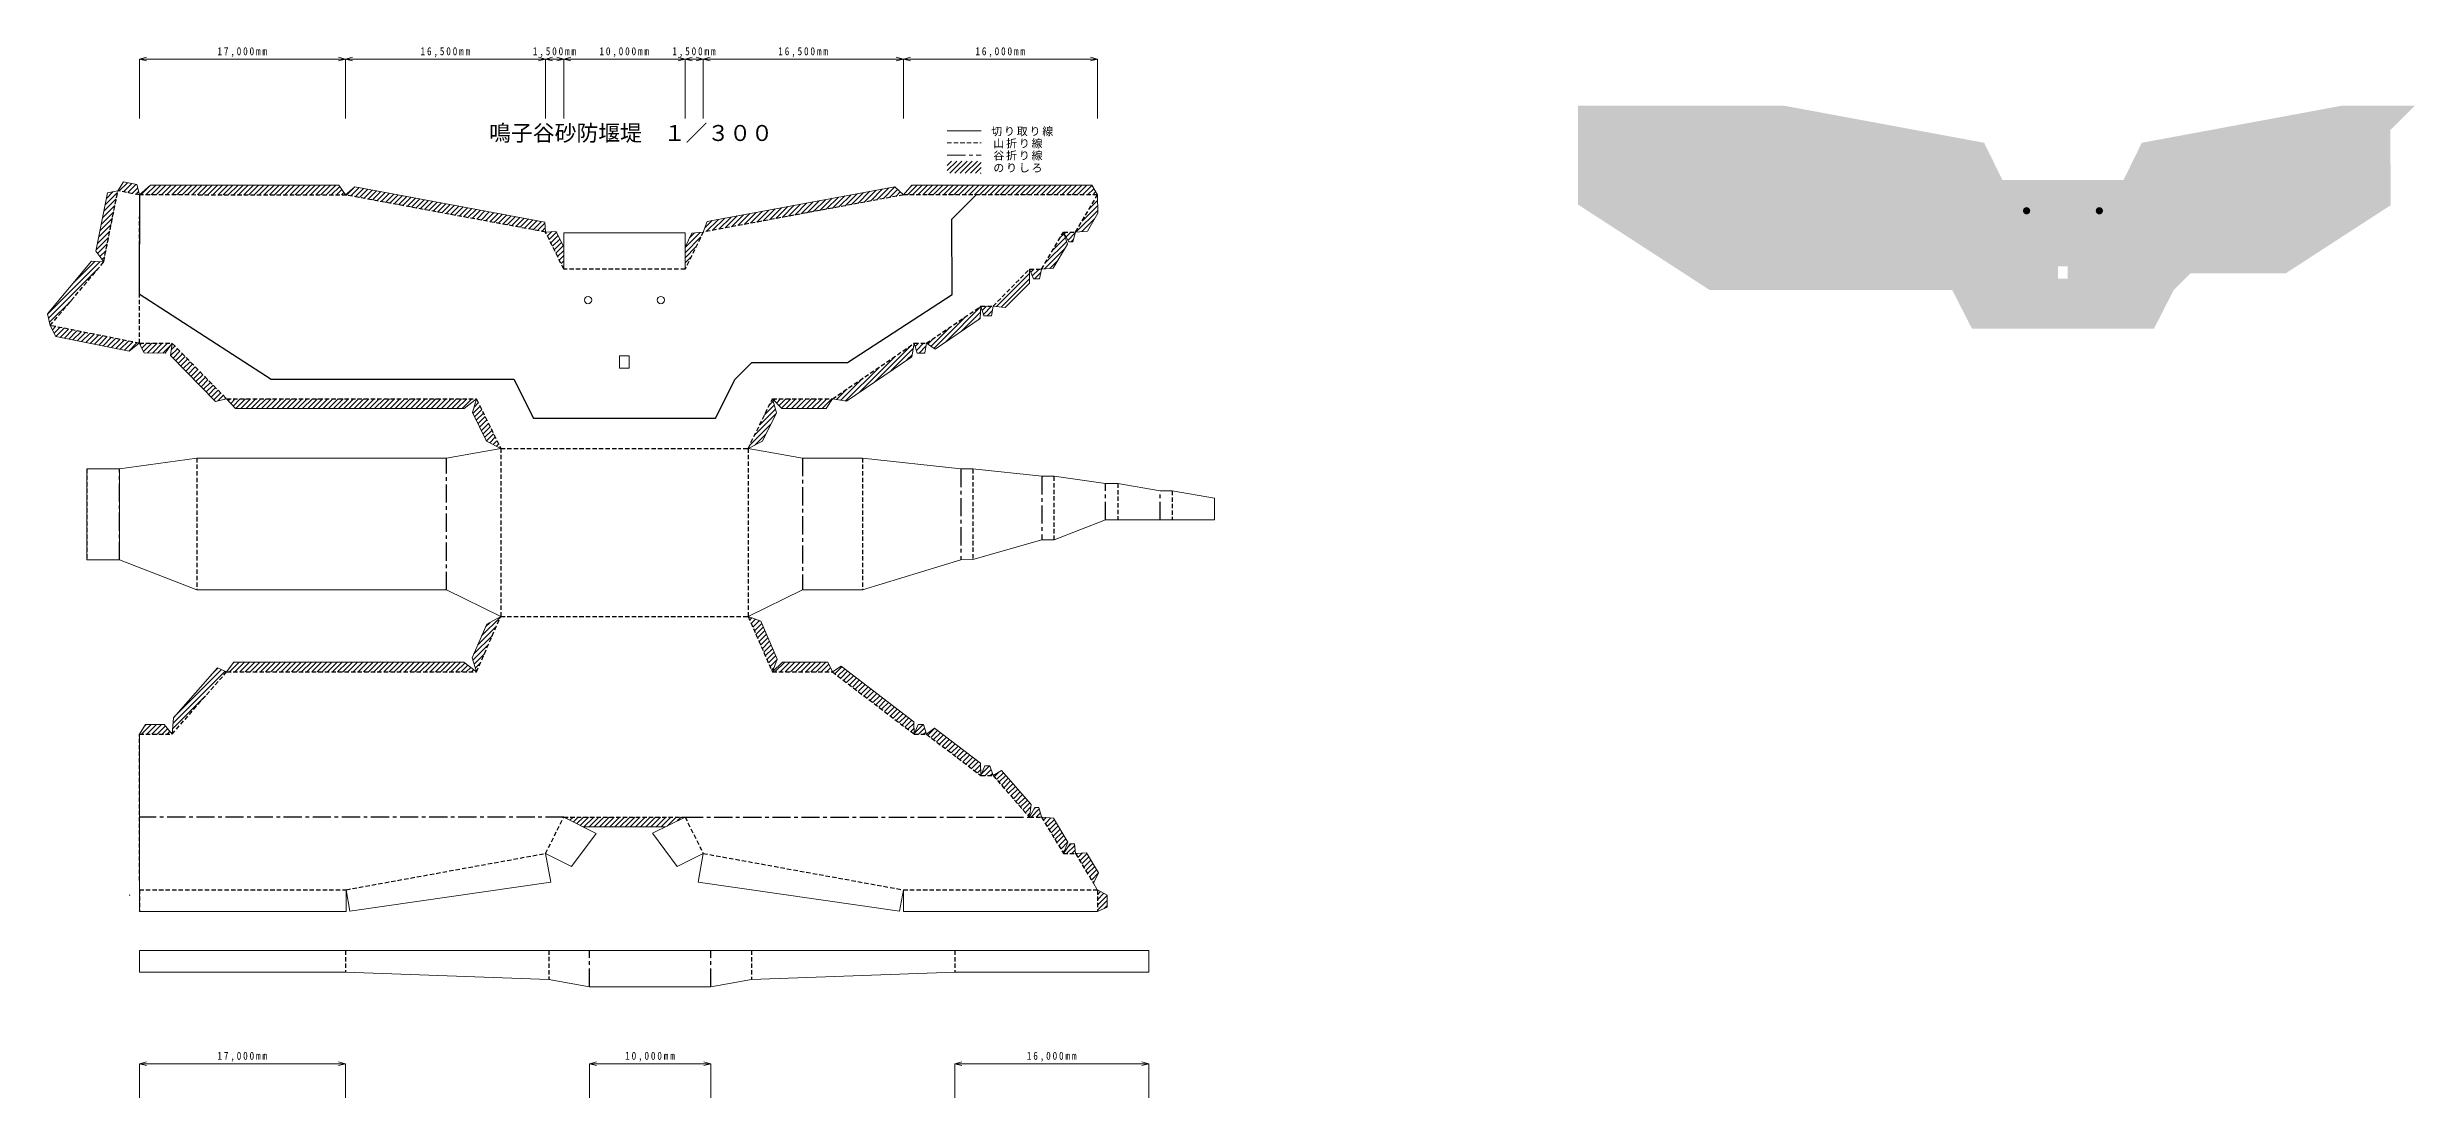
# Model space of a CAD drawing. Units: millimetres at full size, sheet at 1:300. Extents: x -1911260 to 408766, y -45196 to 976532.
# Drawn here: x 213555 to 408766, y -41967 to 44693 of the extents above; entities that cross this region are included whole.
import ezdxf
from ezdxf.enums import TextEntityAlignment as Align

# ---------------------------------------------------------------- set-up
doc = ezdxf.new("R2010")
doc.units = ezdxf.units.MM
doc.header["$LTSCALE"] = 300
doc.linetypes.add('CHAIN1', pattern=[8, 5, -1, 1, -1])
doc.linetypes.add('DASHED1', pattern=[1.8, 1.2, -0.6])
for name, color, linetype in [('0-2_本体補助', 7, 'Continuous'), ('0-4_谷折り', 2, 'CHAIN1'), ('0-7_ハッチ', 7, 'Continuous'), ('0-9_山折り', 7, 'DASHED1'), ('0-B_塗りつぶし', 253, 'Continuous')]:
    doc.layers.add(name, color=color, linetype=linetype)
for name, color, linetype, lineweight in [('0-3_ハッチ補助', 4, 'Continuous', 5), ('0-5_切り取り', 4, 'Continuous', 5), ('0-A_文字', 2, 'DASHED1', 5)]:
    doc.layers.add(name, color=color, linetype=linetype, lineweight=lineweight)
doc.styles.add('ＭＳ ゴシック', font='')
doc.styles.get('ＭＳ ゴシック').set_extended_font_data('MS Gothic')

msp = doc.modelspace()

# ---------------------------------------------------------------- hatches: boundary and pattern name
at = {"layer": '0-B_塗りつぶし'}
msp.add_hatch(color=7, dxfattribs=at).paths.add_polyline_path([(383066.3, 31206.9, 1), (382466.3, 31206.9, 1)])

# ---------------------------------------------------------------- linework, layer by layer
at = {"layer": '0-3_ハッチ補助'}
for p, q in [((221140.9, 43720.5), (221720.5, 43875.8)), ((221140.9, 43720.5), (238140.9, 43720.5)), ((221140.9, 43720.5), (221720.5, 43565.2)), ((221140.9, 43720.5), (221140.9, 38818.2)), ((238140.9, 43720.5), (237561.4, 43875.8)), ((238140.9, 43720.5), (237561.4, 43565.2)), ((238140.9, 43720.5), (238720.5, 43875.8)), ((238140.9, 43720.5), (238140.9, 38818.2)), ((238140.9, 43720.5), (254640.9, 43720.5)), ((238140.9, 43720.5), (238720.5, 43565.2)), ((254640.9, 43720.5), (254061.4, 43875.8)), ((254640.9, 43720.5), (254061.4, 43565.2)), ((254640.9, 43720.5), (255220.5, 43875.8)), ((254640.9, 43720.5), (254640.9, 38818.2)), ((254640.9, 43720.5), (256140.9, 43720.5)), ((254640.9, 43720.5), (255220.5, 43565.2)), ((256140.9, 43720.5), (255561.4, 43875.8)), ((256140.9, 43720.5), (255561.4, 43565.2)), ((256140.9, 43720.5), (256720.5, 43875.8)), ((256140.9, 43720.5), (256140.9, 38818.2)), ((256140.9, 43720.5), (266140.9, 43720.5)), ((256140.9, 43720.5), (256720.5, 43565.2)), ((266140.9, 43720.5), (265561.4, 43875.8)), ((266140.9, 43720.5), (265561.4, 43565.2)), ((266140.9, 43720.5), (266720.5, 43875.8)), ((266140.9, 43720.5), (266140.9, 38818.2)), ((266140.9, 43720.5), (267640.9, 43720.5)), ((266140.9, 43720.5), (266720.5, 43565.2)), ((267640.9, 43720.5), (267061.4, 43875.8)), ((267640.9, 43720.5), (267061.4, 43565.2)), ((267640.9, 43720.5), (268220.5, 43875.8)), ((267640.9, 43720.5), (267640.9, 38818.2)), ((267640.9, 43720.5), (284140.9, 43720.5)), ((267640.9, 43720.5), (268220.5, 43565.2)), ((284140.9, 43720.5), (283561.4, 43875.8)), ((284140.9, 43720.5), (283561.4, 43565.2)), ((284140.9, 43720.5), (284720.5, 43875.8)), ((284140.9, 43720.5), (284140.9, 38818.2)), ((284140.9, 43720.5), (300140.9, 43720.5)), ((284140.9, 43720.5), (284720.5, 43565.2)), ((300140.9, 43720.5), (299561.4, 43875.8)), ((300140.9, 43720.5), (299561.4, 43565.2)), ((300140.9, 43720.5), (300140.9, 38818.2)), ((221140.9, -39161.4), (221720.5, -39006.1)), ((238140.9, -39161.4), (237561.4, -39006.1)), ((258264.9, -39161.4), (258844.5, -39006.1)), ((268264.9, -39161.4), (267685.4, -39006.1)), ((288388.9, -39161.4), (288968.5, -39006.1)), ((304388.9, -39161.4), (303809.4, -39006.1)), ((221140.9, -39161.4), (238140.9, -39161.4)), ((221140.9, -39161.4), (221720.5, -39316.6)), ((221140.9, -39161.4), (221140.9, -41967.1)), ((238140.9, -39161.4), (237561.4, -39316.6)), ((238140.9, -39161.4), (238140.9, -41967.1)), ((258264.9, -39161.4), (268264.9, -39161.4)), ((258264.9, -39161.4), (258844.5, -39316.6)), ((258264.9, -39161.4), (258264.9, -41967.1)), ((268264.9, -39161.4), (267685.4, -39316.6)), ((268264.9, -39161.4), (268264.9, -41967.1)), ((304388.9, -39161.4), (288388.9, -39161.4)), ((288388.9, -39161.4), (288968.5, -39316.6)), ((288388.9, -39161.4), (288388.9, -41967.1)), ((304388.9, -39161.4), (303809.4, -39316.6)), ((304388.9, -39161.4), (304388.9, -41967.1))]:
    msp.add_line(p, q, dxfattribs=at)
at = {"layer": '0-4_谷折り'}
for p, q in [((219505.9, 2402.3), (219505.9, 9902.3)), ((246468.9, -72.7), (246468.9, 10802.3)), ((275812.9, 10802.3), (275812.9, -72.7)), ((288874.9, 9902.3), (288874.9, 2402.3)), ((295574.9, 9302.3), (295574.9, 4052.3)), ((300816.9, 5702.3), (300816.9, 8702.3)), ((305314.9, 5702.3), (305314.9, 8102.3)), ((256140.9, -18817.2), (221140.9, -18817.2)), ((266140.9, -18817.2), (294540.9, -18817.2)), ((258264.9, -32817.2), (258264.9, -29820.2)), ((268264.9, -32817.2), (268264.9, -29820.2))]:
    msp.add_line(p, q, dxfattribs=at)
at = {"layer": '0-5_切り取り'}
for p, q in [((218526.1, 32695.4), (217563.4, 27877.5)), ((255503.2, 29510.7), (256140.9, 28209.8)), ((256140.9, 29386.5), (256140.9, 26392.3)), ((266702.9, 29356.3), (266140.9, 28209.8)), ((298340.9, 29452.3), (298119.3, 28652.3)), ((217563.4, 27877.5), (218200.1, 26981.3)), ((296509.2, 26460.6), (297687.5, 28463.6)), ((297798.5, 28652.3), (298119.3, 28652.3)), ((217201.6, 27037.7), (213555.1, 22709)), ((218200.1, 26981.3), (217201.6, 27037.7)), ((266140.9, 26392.3), (266124, 26459.7)), ((294540.9, 26392.3), (294535.1, 25243.6)), ((295540.9, 26392.3), (296509.2, 26460.6)), ((213555.1, 22709), (213788.4, 21744.3)), ((290468.1, 22315.4), (286757.4, 19792.1)), ((290468.1, 22315.4), (290540.9, 23332.3)), ((285909.5, 19472.3), (286053.2, 20280.6)), ((286040.9, 20272.3), (286757.4, 19792.1)), ((273340.9, 15682.3), (273671.1, 14538.4)), ((250940.9, 11602.3), (249755.5, 12202.9)), ((216805.9, 9902.3), (219505.9, 9902.3)), ((216805.9, 9902.3), (216805.9, 2402.3)), ((216805.9, 2402.3), (219505.9, 2402.3)), ((250940.9, -2272.7), (246468.9, -72.7)), ((227573.3, -6498.8), (223948.3, -10634.9)), ((227573.3, -6498.8), (228340.9, -6836.7)), ((223948.3, -10634.9), (223840.9, -11971.2)), ((221140.9, -11971.2), (221140.9, -26617.2)), ((257737.8, -19617.2), (264536.9, -19617.2)), ((298340.9, -21817.2), (298264, -21017.2)), ((298340.9, -21817.2), (299236.1, -21754.2)), ((299236.1, -21754.2), (300240.5, -23428.2)), ((221140.9, -24038.9), (221140.9, -24817.2)), ((238187.1, -24820.2), (238187.1, -26617.2)), ((284140.9, -24817.2), (284140.9, -26617.2)), ((221140.9, -26617.2), (238187.1, -26617.2)), ((284140.9, -26617.2), (300140.9, -26617.2)), ((238139.3, -29817.2), (221140.9, -29817.2))]:
    msp.add_line(p, q, dxfattribs=at)
at = {"layer": '0-5_切り取り', "color": 2, "linetype": 'CHAIN1'}
msp.add_line((219505.9, 9902.3), (219505.9, 2402.3), dxfattribs=at)
at = {"layer": '0-5_切り取り'}
for points in [[(218526.1, 32695.4), (219375.8, 32865), (219839.2, 33588.2), (220943, 33367.7), (221140.9, 32512.3), (222068, 33312.3), (237596.4, 33312.3), (238140.9, 32512.3), (238921.9, 33181.1), (254572, 30278.7), (254640.9, 29452.3), (255503.2, 29510.7)], [(267965.7, 30326.2), (283435, 33195), (284140.9, 32512.3), (284831.5, 33312.3), (299685.7, 33312.3), (300140.9, 32512.3), (300185.1, 31009.6)], [(256140.9, 29386.5), (266140.9, 29386.5), (266140.9, 26392.3)], [(267965.7, 30326.2), (267640.9, 29452.3), (266702.9, 29356.3)], [(297798.5, 28652.3), (297340.9, 29452.3), (297687.5, 28463.6)], [(298340.9, 29452.3), (299318.5, 29536.3), (300185.1, 31009.6)], [(294540.9, 26392.3), (294876.9, 25592.3), (295357.5, 25592.3), (295540.9, 26392.3)], [(291540.9, 23332.3), (292549.2, 23218), (294535.1, 25243.6)], [(213788.4, 21744.3), (214255.7, 20835.1), (220310.8, 19625.1), (221137.9, 20275.7)], [(290540.9, 23332.3), (290787.1, 22532.3), (291405, 22532.3), (291540.9, 23332.3)], [(223840.9, 20272.3), (223263.2, 19472.4), (221551.4, 19472.8), (221137.9, 20275.7)], [(223840.9, 20272.3), (223707.1, 19266.1), (227426.5, 15472.2)], [(285040.9, 20272.3), (284831.9, 19162.7), (279450.8, 15503.6), (278290.9, 15682.3), (277787.9, 14882.3)], [(285040.9, 20272.3), (285287.1, 19472.3), (285895.9, 19472.3)], [(249755.5, 12202.9), (248601.2, 14557.8), (248940.9, 15682.3), (247935.1, 14882.3), (229080, 14882.3), (228340.9, 15682.3), (227426.5, 15472.2)], [(273340.9, 15682.3), (274112.9, 14882.3), (277787.9, 14882.3)], [(271340.9, 11602.3), (272526.3, 12202.9), (273671.1, 14538.4)], [(219505.9, 9902.3), (225868.9, 10802.3), (246468.9, 10802.3), (250940.9, 11602.3)], [(271340.9, 11602.3), (275812.9, 10802.3), (280762.9, 10802.3), (288874.9, 9902.3)], [(288874.9, 9902.3), (289874.9, 9902.3), (295574.9, 9302.3), (296574.9, 9302.3), (300816.9, 8702.3), (301816.9, 8702.3)], [(288874.9, 2402.3), (289874.9, 2430.8), (295574.9, 4052.3), (296574.9, 4052.3), (300816.9, 5702.3), (309812.9, 5702.3), (309812.9, 7502.3), (306314.9, 8102.3), (305314.9, 8102.3), (301816.9, 8702.3)], [(219505.9, 2402.3), (225868.9, -72.7), (246468.9, -72.7)], [(288874.9, 2402.3), (280762.9, -72.7), (275812.9, -72.7), (271340.9, -2272.7)], [(228340.9, -6836.7), (228940.9, -6036.7), (247887.4, -6036.7), (248940.9, -6836.7), (248579.8, -5667.7), (249792, -2901.4), (250940.9, -2272.7)], [(271340.9, -2272.7), (272380.9, -2652.7), (273749, -5774.7), (273340.9, -6836.7), (274163.9, -6036.7), (277916.8, -6036.7), (278290.9, -6836.7), (279009.7, -6378.3), (285020.2, -10950.3), (285040.9, -11971.2), (285355.2, -11171.2), (285798.6, -11171.2), (286040.9, -11971.2), (286718.8, -11481.7), (290500.4, -14358.3), (290540.9, -15394.2), (290860.6, -14594.2), (291276, -14594.2), (291540.9, -15394.2), (292237.1, -14974.7), (294683.2, -17765.8), (294540.9, -18817.2), (294977.1, -18017.2), (295315.3, -18017.2), (295535.8, -18799)], [(221140.9, -11971.2), (221651.6, -11171.2), (223196.9, -11171.2), (223840.9, -11971.2)], [(238187.1, -24811.8), (238508.3, -26577), (255068.5, -24173.1), (254637.6, -21817.9), (256779.2, -22888.3), (258818, -20158.3), (256140.9, -18817.2)], [(266140.9, -18817.2), (263459.3, -20154.7), (265493.2, -22888.3), (267640.7, -21817.2), (267212.6, -24172.7), (283819.4, -26582.3), (284141.4, -24811.4)], [(295540.9, -18817.2), (296528.6, -18908.4), (297718.3, -20891.3), (297340.9, -21817.2), (297909.5, -21017.2), (298264, -21017.2)], [(300240.5, -23428.2), (299816.5, -24276.4), (300134.7, -24806.8)], [(300140.9, -24817.2), (300940.9, -25246.4), (300940.9, -26254.7), (300140.9, -26617.2)], [(221140.9, -29817.2), (221140.9, -31617.2), (238140.9, -31617.2)], [(238140.9, -29823), (304388.9, -29823), (304388.9, -31617.2), (288388.9, -31617.2), (271618.9, -32217.2), (268264.9, -32817.2), (258264.9, -32817.2), (254910.9, -32217.2), (238140.9, -31617.2)]]:
    msp.add_lwpolyline(points, dxfattribs=at)
msp.add_lwpolyline([(260740.9, 19252.3), (260740.9, 18232.3), (261540.9, 18232.3), (261540.9, 19252.3)], close=True, dxfattribs=at)
for centre in [(258140.9, 23842.3), (264140.9, 23842.3)]:
    msp.add_circle(centre, 300, dxfattribs=at)
at = {"layer": '0-7_ハッチ'}
for p, q in [((287759.9, 34519), (288547.4, 35306.6)), ((287759.9, 34943.3), (288123.1, 35306.6)), ((287971.6, 34306.6), (288971.6, 35306.6)), ((288395.9, 34306.6), (289395.9, 35306.6)), ((288820.2, 34306.6), (289820.2, 35306.6)), ((289244.4, 34306.6), (290244.4, 35306.6)), ((289668.7, 34306.6), (290559.9, 35197.7)), ((219476.3, 32844.9), (220156.2, 33524.9)), ((219829.9, 32774.3), (220509.8, 33454.2)), ((220183.5, 32703.6), (220863.4, 33383.6)), ((221265, 32512.3), (222045.9, 33293.2)), ((221689.2, 32512.3), (222489.2, 33312.3)), ((222113.5, 32512.3), (222913.5, 33312.3)), ((222537.8, 32512.3), (223337.8, 33312.3)), ((222962, 32512.3), (223762, 33312.3)), ((223386.3, 32512.3), (224186.3, 33312.3)), ((223810.6, 32512.3), (224610.6, 33312.3)), ((224234.8, 32512.3), (225034.8, 33312.3)), ((224659.1, 32512.3), (225459.1, 33312.3)), ((225083.4, 32512.3), (225883.4, 33312.3)), ((225507.6, 32512.3), (226307.6, 33312.3)), ((225931.9, 32512.3), (226731.9, 33312.3)), ((226356.1, 32512.3), (227156.1, 33312.3)), ((226780.4, 32512.3), (227580.4, 33312.3)), ((227204.7, 32512.3), (228004.7, 33312.3)), ((227628.9, 32512.3), (228428.9, 33312.3)), ((228053.2, 32512.3), (228853.2, 33312.3)), ((228477.5, 32512.3), (229277.5, 33312.3)), ((228901.7, 32512.3), (229701.7, 33312.3)), ((229326, 32512.3), (230126, 33312.3)), ((229750.3, 32512.3), (230550.3, 33312.3)), ((230174.5, 32512.3), (230974.5, 33312.3)), ((230598.8, 32512.3), (231398.8, 33312.3)), ((231023, 32512.3), (231823, 33312.3)), ((231447.3, 32512.3), (232247.3, 33312.3)), ((231871.6, 32512.3), (232671.6, 33312.3)), ((232295.8, 32512.3), (233095.8, 33312.3)), ((232720.1, 32512.3), (233520.1, 33312.3)), ((233144.4, 32512.3), (233944.4, 33312.3)), ((233568.6, 32512.3), (234368.6, 33312.3)), ((233992.9, 32512.3), (234792.9, 33312.3)), ((234417.2, 32512.3), (235217.2, 33312.3)), ((234841.4, 32512.3), (235641.4, 33312.3)), ((235265.7, 32512.3), (236065.7, 33312.3)), ((235690, 32512.3), (236490, 33312.3)), ((236114.2, 32512.3), (236914.2, 33312.3)), ((236538.5, 32512.3), (237338.5, 33312.3)), ((236962.7, 32512.3), (237663.8, 33213.3)), ((284480.3, 32512.3), (285280.3, 33312.3)), ((284676.5, 33132.7), (284856.1, 33312.3)), ((284904.6, 32512.3), (285704.6, 33312.3)), ((285328.9, 32512.3), (286128.9, 33312.3)), ((285753.1, 32512.3), (286553.1, 33312.3)), ((286177.4, 32512.3), (286977.4, 33312.3)), ((286601.6, 32512.3), (287401.6, 33312.3)), ((287025.9, 32512.3), (287825.9, 33312.3)), ((287450.2, 32512.3), (288250.2, 33312.3)), ((287874.4, 32512.3), (288674.4, 33312.3)), ((288298.7, 32512.3), (289098.7, 33312.3)), ((288723, 32512.3), (289523, 33312.3)), ((289147.2, 32512.3), (289947.2, 33312.3)), ((289571.5, 32512.3), (290371.5, 33312.3)), ((289995.8, 32512.3), (290795.8, 33312.3)), ((290093, 34306.6), (290559.9, 34773.5)), ((290420, 32512.3), (291220, 33312.3)), ((290517.2, 34306.6), (290559.9, 34349.2)), ((290844.3, 32512.3), (291644.3, 33312.3)), ((291268.5, 32512.3), (292068.5, 33312.3)), ((291692.8, 32512.3), (292492.8, 33312.3)), ((292117.1, 32512.3), (292917.1, 33312.3)), ((292541.3, 32512.3), (293341.3, 33312.3)), ((292965.6, 32512.3), (293765.6, 33312.3)), ((293389.9, 32512.3), (294189.9, 33312.3)), ((293814.1, 32512.3), (294614.1, 33312.3)), ((294238.4, 32512.3), (295038.4, 33312.3)), ((294662.7, 32512.3), (295462.7, 33312.3)), ((295086.9, 32512.3), (295886.9, 33312.3)), ((295511.2, 32512.3), (296311.2, 33312.3)), ((295935.5, 32512.3), (296735.5, 33312.3)), ((296359.7, 32512.3), (297159.7, 33312.3)), ((296784, 32512.3), (297584, 33312.3)), ((297208.2, 32512.3), (298008.2, 33312.3)), ((297632.5, 32512.3), (298432.5, 33312.3)), ((298056.8, 32512.3), (298856.8, 33312.3)), ((298481, 32512.3), (299281, 33312.3)), ((298905.3, 32512.3), (299692.8, 33299.8)), ((218114.3, 30634.4), (219133.8, 31653.9)), ((218220.2, 31164.6), (219239.8, 32184.1)), ((218326.2, 31694.8), (219345.7, 32714.3)), ((218432.1, 32225), (218996.4, 32789.3)), ((220537.1, 32633), (221004.8, 33100.7)), ((220890.7, 32562.3), (221084.5, 32756.1)), ((237387, 32512.3), (237835.6, 32960.9)), ((237811.3, 32512.3), (238007.4, 32708.4)), ((238220.7, 32497.5), (238799.8, 33076.5)), ((238578.6, 32431.1), (239265, 33117.5)), ((238936.5, 32364.8), (239622.9, 33051.1)), ((239294.4, 32298.4), (239980.8, 32984.7)), ((239652.3, 32232), (240338.7, 32918.4)), ((240010.2, 32165.6), (240696.5, 32852)), ((240368.1, 32099.3), (241054.4, 32785.6)), ((240726, 32032.9), (241412.3, 32719.2)), ((241083.9, 31966.5), (241770.2, 32652.9)), ((241441.8, 31900.1), (242128.1, 32586.5)), ((241799.6, 31833.8), (242486, 32520.1)), ((242157.5, 31767.4), (242843.9, 32453.8)), ((242515.4, 31701), (243201.8, 32387.4)), ((242873.3, 31634.7), (243559.7, 32321)), ((243231.2, 31568.3), (243917.6, 32254.6)), ((243589.1, 31501.9), (244275.5, 32188.3)), ((243947, 31435.5), (244633.4, 32121.9)), ((244304.9, 31369.2), (244991.2, 32055.5)), ((244662.8, 31302.8), (245349.1, 31989.1)), ((245020.7, 31236.4), (245707, 31922.8)), ((245378.6, 31170), (246064.9, 31856.4)), ((245736.5, 31103.7), (246422.8, 31790)), ((246094.3, 31037.3), (246780.7, 31723.7)), ((246452.2, 30970.9), (247138.6, 31657.3)), ((246810.1, 30904.6), (247496.5, 31590.9)), ((247168, 30838.2), (247854.4, 31524.5)), ((247525.9, 30771.8), (248212.3, 31458.2)), ((247883.8, 30705.4), (248570.2, 31391.8)), ((248241.7, 30639.1), (248928, 31325.4)), ((248599.6, 30572.7), (249285.9, 31259)), ((272057, 30271.3), (273055.9, 31270.2)), ((272577.8, 30367.9), (273576.7, 31366.8)), ((273098.7, 30464.5), (274097.6, 31463.4)), ((273619.5, 30561.1), (274618.4, 31560)), ((274140.4, 30657.7), (275139.3, 31656.6)), ((274661.3, 30754.3), (275660.2, 31753.1)), ((275182.1, 30850.9), (276181, 31849.7)), ((275703, 30947.4), (276701.9, 31946.3)), ((276223.8, 31044), (277222.7, 32042.9)), ((276744.7, 31140.6), (277743.6, 32139.5)), ((277265.6, 31237.2), (278264.4, 32236.1)), ((277786.4, 31333.8), (278785.3, 32332.7)), ((278307.3, 31430.4), (279306.2, 32429.3)), ((278828.1, 31527), (279827, 32525.9)), ((279349, 31623.6), (280347.9, 32622.5)), ((279869.9, 31720.2), (280868.7, 32719.1)), ((280390.7, 31816.8), (281389.6, 32815.7)), ((280911.6, 31913.4), (281910.5, 32912.3)), ((281432.4, 32010), (282431.3, 33008.9)), ((281953.3, 32106.6), (282952.2, 33105.5)), ((282474.2, 32203.2), (283450.8, 33179.8)), ((282995, 32299.8), (283666.4, 32971.2)), ((283515.9, 32396.4), (283882.1, 32762.6)), ((284036.7, 32493), (284097.8, 32554)), ((298395.6, 29457), (300178.3, 31239.7)), ((298875.6, 30361.3), (300166.2, 31651.9)), ((299329.6, 32512.3), (299846.7, 33029.4)), ((299481.7, 31391.6), (300154.1, 32064)), ((299753.8, 32512.3), (300000.5, 32759)), ((300087.8, 32422), (300142, 32476.2)), ((217690.5, 28513.5), (218710, 29533.1)), ((217796.4, 29043.8), (218816, 30063.3)), ((217902.4, 29574), (218921.9, 30593.5)), ((218008.3, 30104.2), (219027.9, 31123.7)), ((248957.5, 30506.3), (249643.8, 31192.7)), ((249315.4, 30439.9), (250001.7, 31126.3)), ((249673.3, 30373.6), (250359.6, 31059.9)), ((250031.2, 30307.2), (250717.5, 30993.6)), ((250389, 30240.8), (251075.4, 30927.2)), ((250746.9, 30174.5), (251433.3, 30860.8)), ((251104.8, 30108.1), (251791.2, 30794.4)), ((251462.7, 30041.7), (252149.1, 30728.1)), ((251820.6, 29975.3), (252507, 30661.7)), ((252178.5, 29909), (252864.9, 30595.3)), ((252536.4, 29842.6), (253222.7, 30528.9)), ((252894.3, 29776.2), (253580.6, 30462.6)), ((253252.2, 29709.8), (253938.5, 30396.2)), ((253610.1, 29643.5), (254296.4, 30329.8)), ((253968, 29577.1), (254579.5, 30188.6)), ((254325.9, 29510.7), (254612.2, 29797)), ((254657.6, 29418.2), (254695.4, 29456)), ((254797.2, 29133.5), (255150.5, 29486.8)), ((254936.7, 28848.8), (255534.6, 29446.7)), ((266140.9, 28173.6), (267394.4, 29427.1)), ((266514, 28971), (266921.8, 29378.7)), ((267771.8, 29804.5), (268368.1, 30400.8)), ((267890.1, 29498.5), (268889, 30497.4)), ((268410.9, 29595.1), (269409.8, 30594)), ((268931.8, 29691.7), (269930.7, 30690.6)), ((269452.7, 29788.3), (270451.6, 30787.2)), ((269973.5, 29884.9), (270972.4, 30883.8)), ((270494.4, 29981.5), (271493.3, 30980.4)), ((271015.2, 30078.1), (272014.1, 31077)), ((271536.1, 30174.7), (272535, 31173.6)), ((297053.1, 28963.1), (297393.2, 29303.1)), ((297414.2, 29324.2), (297542.4, 29452.3)), ((297568.6, 29054.3), (297966.6, 29452.3)), ((297722.9, 28784.4), (298321.8, 29383.2)), ((298859.7, 29496.9), (299917.5, 30554.6)), ((217584.5, 27983.3), (218604.1, 29002.9)), ((217704.4, 27679), (218498.1, 28472.7)), ((217880.7, 27430.9), (218392.2, 27942.5)), ((218056.9, 27182.9), (218286.2, 27412.2)), ((255076.3, 28564.1), (255674.2, 29162)), ((255215.9, 28279.4), (255813.7, 28877.3)), ((255355.4, 27994.7), (255953.3, 28592.6)), ((255495, 27710), (256092.8, 28307.9)), ((255634.5, 27425.3), (256140.9, 27931.7)), ((255774.1, 27140.6), (256140.9, 27507.4)), ((266140.9, 27749.3), (267445.8, 29054.2)), ((266140.9, 27325.1), (267037.8, 28222)), ((266140.9, 26900.8), (266629.9, 27389.8)), ((295771.4, 26408.6), (297488.9, 28126.1)), ((295840.9, 26902.4), (297613.4, 28674.8)), ((296447, 27932.7), (297503.3, 28989)), ((298015.1, 28652.3), (298159.2, 28796.4)), ((213560.6, 22686.6), (217873.8, 26999.8)), ((213643.2, 22344.9), (217775.5, 26477.2)), ((215673.8, 25224.1), (217472.2, 27022.5)), ((255913.7, 26855.9), (256140.9, 27083.2)), ((255913.7, 26855.9), (256140.9, 27083.2)), ((256053.2, 26571.2), (256140.9, 26658.9)), ((266140.9, 26476.5), (266221.9, 26557.6)), ((291815.5, 23301.2), (294539.1, 26024.7)), ((292196.6, 23258), (294536.9, 25598.3)), ((294649.1, 26134.8), (294906.6, 26392.3)), ((294774.6, 25836), (295330.9, 26392.3)), ((294955.1, 25592.3), (295477.2, 26114.3)), ((296227.9, 26440.8), (296882.8, 27095.7)), ((213725.8, 22003.3), (215507.7, 23785.2)), ((213823.3, 21676.5), (213873.9, 21727.2)), ((213967.3, 21396.2), (214227.6, 21656.5)), ((214111.3, 21116), (214581.2, 21585.8)), ((214255.4, 20835.8), (214934.8, 21515.2)), ((286414.8, 20021.8), (287992.1, 21599.1)), ((286668.8, 19851.5), (289318, 22500.7)), ((287620.5, 20379), (290538.4, 23296.8)), ((288946.4, 21280.6), (290505.7, 22839.9)), ((290272.2, 22182.1), (290472.9, 22382.9)), ((290548.7, 23307.1), (290573.8, 23332.3)), ((290648.5, 22982.7), (290998.1, 23332.3)), ((290748.4, 22658.3), (291422.4, 23332.3)), ((291046.6, 22532.3), (291478.3, 22964)), ((214608.4, 20764.6), (215288.4, 21444.5)), ((214962, 20693.9), (215642, 21373.9)), ((215315.6, 20623.3), (215995.6, 21303.2)), ((215669.2, 20552.6), (216349.2, 21232.6)), ((216022.9, 20482), (216702.8, 21161.9)), ((216376.5, 20411.3), (217056.4, 21091.2)), ((216730.1, 20340.6), (217410, 21020.6)), ((217083.7, 20270), (217763.6, 20949.9)), ((217437.3, 20199.3), (218117.2, 20879.3)), ((217790.9, 20128.7), (218470.8, 20808.6)), ((218144.5, 20058), (218824.4, 20738)), ((218498.1, 19987.4), (219178, 20667.3)), ((218851.7, 19916.7), (219531.7, 20596.6)), ((219205.3, 19846), (219885.3, 20526)), ((219558.9, 19775.4), (220238.9, 20455.3)), ((219912.5, 19704.7), (220592.5, 20384.7)), ((220266.1, 19634.1), (220946.1, 20314)), ((221203.9, 20147.6), (221331.8, 20275.4)), ((221348.1, 19867.5), (221755.5, 20274.9)), ((221492.3, 19587.5), (222179.2, 20274.4)), ((221801.9, 19472.8), (222603, 20273.8)), ((222226, 19472.7), (223026.7, 20273.3)), ((222650.2, 19472.6), (223450.4, 20272.8)), ((223074.4, 19472.5), (223754.3, 20152.4)), ((223711.8, 19261.3), (224277.5, 19827)), ((223770.7, 19744.5), (224067.4, 20041.3)), ((223835.8, 20233.9), (223857.4, 20255.5)), ((223921.8, 19047.1), (224487.5, 19612.8)), ((281790.6, 17094.6), (284813.8, 20117.9)), ((283116.4, 17996.2), (284959.3, 19839.1)), ((285123.7, 20003.5), (285392.5, 20272.3)), ((285223.5, 19679), (285816.8, 20272.3)), ((285441, 19472.3), (285996.6, 20027.9)), ((286160.7, 20192), (286666.3, 20697.6)), ((224131.8, 18832.8), (224697.5, 19398.6)), ((224341.8, 18618.6), (224907.6, 19184.3)), ((224551.9, 18404.4), (225117.6, 18970.1)), ((224761.9, 18190.1), (225327.6, 18755.9)), ((224971.9, 17975.9), (225537.7, 18541.6)), ((225182, 17761.7), (225747.7, 18327.4)), ((225392, 17547.4), (225957.7, 18113.2)), ((225602, 17333.2), (226167.7, 17898.9)), ((225812.1, 17119), (226377.8, 17684.7)), ((279364.3, 15516.9), (282162.2, 18314.8)), ((280464.8, 16193.1), (283488, 19216.3)), ((284442.2, 18897.8), (284860.8, 19316.4)), ((285865.3, 19472.3), (285902.7, 19509.7)), ((226022.1, 16904.8), (226587.8, 17470.5)), ((226232.1, 16690.5), (226797.8, 17256.2)), ((226442.2, 16476.3), (227007.9, 17042)), ((226652.2, 16262.1), (227217.9, 16827.8)), ((226862.2, 16047.8), (227427.9, 16613.5)), ((227072.3, 15833.6), (227638, 16399.3)), ((227282.3, 15619.4), (227848, 16185.1)), ((227599.1, 15511.9), (228058, 15970.8)), ((228149.9, 15638.4), (228268.1, 15756.6)), ((228474, 15538.3), (228618, 15682.3)), ((228677.7, 15317.7), (229042.3, 15682.3)), ((228881.5, 15097.2), (229466.6, 15682.3)), ((229090.8, 14882.3), (229890.8, 15682.3)), ((229515.1, 14882.3), (230315.1, 15682.3)), ((229939.3, 14882.3), (230739.3, 15682.3)), ((230363.6, 14882.3), (231163.6, 15682.3)), ((230787.9, 14882.3), (231587.9, 15682.3)), ((231212.1, 14882.3), (232012.1, 15682.3)), ((231636.4, 14882.3), (232436.4, 15682.3)), ((232060.7, 14882.3), (232860.7, 15682.3)), ((232484.9, 14882.3), (233284.9, 15682.3)), ((232909.2, 14882.3), (233709.2, 15682.3)), ((233333.5, 14882.3), (234133.5, 15682.3)), ((233757.7, 14882.3), (234557.7, 15682.3)), ((234182, 14882.3), (234982, 15682.3)), ((234606.3, 14882.3), (235406.3, 15682.3)), ((235030.5, 14882.3), (235830.5, 15682.3)), ((235454.8, 14882.3), (236254.8, 15682.3)), ((235879, 14882.3), (236679, 15682.3)), ((236303.3, 14882.3), (237103.3, 15682.3)), ((236727.6, 14882.3), (237527.6, 15682.3)), ((237151.8, 14882.3), (237951.8, 15682.3)), ((237576.1, 14882.3), (238376.1, 15682.3)), ((238000.4, 14882.3), (238800.4, 15682.3)), ((238424.6, 14882.3), (239224.6, 15682.3)), ((238848.9, 14882.3), (239648.9, 15682.3)), ((239273.2, 14882.3), (240073.2, 15682.3)), ((239697.4, 14882.3), (240497.4, 15682.3)), ((240121.7, 14882.3), (240921.7, 15682.3)), ((240546, 14882.3), (241346, 15682.3)), ((240970.2, 14882.3), (241770.2, 15682.3)), ((241394.5, 14882.3), (242194.5, 15682.3)), ((241818.7, 14882.3), (242618.7, 15682.3)), ((242243, 14882.3), (243043, 15682.3)), ((242667.3, 14882.3), (243467.3, 15682.3)), ((243091.5, 14882.3), (243891.5, 15682.3)), ((243515.8, 14882.3), (244315.8, 15682.3)), ((243940.1, 14882.3), (244740.1, 15682.3)), ((244364.3, 14882.3), (245164.3, 15682.3)), ((244788.6, 14882.3), (245588.6, 15682.3)), ((245212.9, 14882.3), (246012.9, 15682.3)), ((245637.1, 14882.3), (246437.1, 15682.3)), ((246061.4, 14882.3), (246861.4, 15682.3)), ((246485.6, 14882.3), (247285.6, 15682.3)), ((246909.9, 14882.3), (247709.9, 15682.3)), ((247334.2, 14882.3), (248134.2, 15682.3)), ((247758.4, 14882.3), (248558.4, 15682.3)), ((248922.8, 15622.4), (248954.7, 15654.3)), ((273463.2, 15555.5), (273590, 15682.3)), ((273671.6, 15339.6), (274014.3, 15682.3)), ((273879.9, 15123.7), (274438.5, 15682.3)), ((274088.3, 14907.8), (274862.8, 15682.3)), ((274487.1, 14882.3), (275287.1, 15682.3)), ((274911.3, 14882.3), (275711.3, 15682.3)), ((275335.6, 14882.3), (276135.6, 15682.3)), ((275759.9, 14882.3), (276559.9, 15682.3)), ((276184.1, 14882.3), (276984.1, 15682.3)), ((276608.4, 14882.3), (277408.4, 15682.3)), ((277032.7, 14882.3), (277832.7, 15682.3)), ((277456.9, 14882.3), (278256.9, 15682.3)), ((278629.1, 15630.2), (279510.5, 16511.6)), ((278996.7, 15573.5), (280836.4, 17413.2)), ((248635.9, 14487), (249233.8, 15084.9)), ((248739.2, 15014.5), (249094.2, 15369.6)), ((248775.5, 14202.3), (249373.3, 14800.1)), ((248915, 13917.6), (249512.9, 14515.4)), ((249054.6, 13632.9), (249652.5, 14230.7)), ((249194.1, 13348.2), (249792, 13946)), ((271877.5, 12697), (273625.2, 14444.7)), ((272285.5, 13529.2), (273586.8, 14830.5)), ((272693.4, 14361.5), (273491.7, 15159.8)), ((273101.4, 15193.7), (273396.7, 15489)), ((249333.7, 13063.5), (249931.6, 13661.3)), ((249473.3, 12778.8), (250071.1, 13376.6)), ((249612.8, 12494.1), (250210.7, 13091.9)), ((249752.4, 12209.4), (250350.3, 12807.2)), ((250030.8, 12063.5), (250489.8, 12522.5)), ((250312.4, 11920.8), (250629.4, 12237.8)), ((250593.9, 11778.1), (250768.9, 11953.1)), ((271469.6, 11864.8), (273217.2, 13612.5)), ((271929.7, 11900.6), (272809.3, 12780.2)), ((250875.5, 11635.4), (250908.5, 11668.4)), ((248703.1, -5386.3), (250257.8, -3831.5)), ((249034, -4631.1), (250588.8, -3076.3)), ((249364.9, -3875.9), (250919.7, -2321.1)), ((249695.9, -3120.7), (250064, -2752.6)), ((271467.7, -2562), (271645.7, -2384.1)), ((271597, -2857), (271956.4, -2497.6)), ((271726.2, -3152), (272267.2, -2611.1)), ((271855.5, -3447), (272462.8, -2839.7)), ((271984.8, -3742), (272592.1, -3134.7)), ((272114.1, -4037), (272721.4, -3429.7)), ((272243.3, -4332), (272850.6, -3724.7)), ((248642.6, -5871), (249926.9, -4586.7)), ((248742.7, -6195.2), (249595.9, -5341.9)), ((272372.6, -4627), (272979.9, -4019.7)), ((272501.9, -4922), (273109.2, -4314.7)), ((272631.1, -5217), (273238.4, -4609.7)), ((272760.4, -5512), (273367.7, -4904.7)), ((272889.7, -5807), (273497, -5199.7)), ((273018.9, -6102), (273626.3, -5494.7)), ((273148.2, -6397), (273735.5, -5809.6)), ((223912.1, -11085.4), (228215.8, -6781.6)), ((224019.4, -10553.8), (227921.2, -6651.9)), ((227028.3, -7120.6), (227626.7, -6522.3)), ((228585, -6836.7), (229385, -6036.7)), ((228881.5, -6116), (228960.8, -6036.7)), ((229009.3, -6836.7), (229809.3, -6036.7)), ((229433.6, -6836.7), (230233.6, -6036.7)), ((229857.8, -6836.7), (230657.8, -6036.7)), ((230282.1, -6836.7), (231082.1, -6036.7)), ((230706.3, -6836.7), (231506.3, -6036.7)), ((231130.6, -6836.7), (231930.6, -6036.7)), ((231554.9, -6836.7), (232354.9, -6036.7)), ((231979.1, -6836.7), (232779.1, -6036.7)), ((232403.4, -6836.7), (233203.4, -6036.7)), ((232827.7, -6836.7), (233627.7, -6036.7)), ((233251.9, -6836.7), (234051.9, -6036.7)), ((233676.2, -6836.7), (234476.2, -6036.7)), ((234100.5, -6836.7), (234900.5, -6036.7)), ((234524.7, -6836.7), (235324.7, -6036.7)), ((234949, -6836.7), (235749, -6036.7)), ((235373.2, -6836.7), (236173.2, -6036.7)), ((235797.5, -6836.7), (236597.5, -6036.7)), ((236221.8, -6836.7), (237021.8, -6036.7)), ((236646, -6836.7), (237446, -6036.7)), ((237070.3, -6836.7), (237870.3, -6036.7)), ((237494.6, -6836.7), (238294.6, -6036.7)), ((237918.8, -6836.7), (238718.8, -6036.7)), ((238343.1, -6836.7), (239143.1, -6036.7)), ((238767.4, -6836.7), (239567.4, -6036.7)), ((239191.6, -6836.7), (239991.6, -6036.7)), ((239615.9, -6836.7), (240415.9, -6036.7)), ((240040.2, -6836.7), (240840.2, -6036.7)), ((240464.4, -6836.7), (241264.4, -6036.7)), ((240888.7, -6836.7), (241688.7, -6036.7)), ((241312.9, -6836.7), (242112.9, -6036.7)), ((241737.2, -6836.7), (242537.2, -6036.7)), ((242161.5, -6836.7), (242961.5, -6036.7)), ((242585.7, -6836.7), (243385.7, -6036.7)), ((243010, -6836.7), (243810, -6036.7)), ((243434.3, -6836.7), (244234.3, -6036.7)), ((243858.5, -6836.7), (244658.5, -6036.7)), ((244282.8, -6836.7), (245082.8, -6036.7)), ((244707.1, -6836.7), (245507.1, -6036.7)), ((245131.3, -6836.7), (245931.3, -6036.7)), ((245555.6, -6836.7), (246355.6, -6036.7)), ((245979.9, -6836.7), (246779.9, -6036.7)), ((246404.1, -6836.7), (247204.1, -6036.7)), ((246828.4, -6836.7), (247628.4, -6036.7)), ((247252.6, -6836.7), (247981.3, -6108)), ((247676.9, -6836.7), (248222.5, -6291.1)), ((248101.2, -6836.7), (248463.6, -6474.3)), ((248525.4, -6836.7), (248704.8, -6657.4)), ((248842.9, -6519.3), (249265, -6097.1)), ((273277.5, -6692), (273470.8, -6498.6)), ((273557, -6836.7), (274357, -6036.7)), ((273981.3, -6836.7), (274781.3, -6036.7)), ((274405.5, -6836.7), (275205.5, -6036.7)), ((274829.8, -6836.7), (275629.8, -6036.7)), ((275254.1, -6836.7), (276054.1, -6036.7)), ((275678.3, -6836.7), (276478.3, -6036.7)), ((276102.6, -6836.7), (276902.6, -6036.7)), ((276526.9, -6836.7), (277326.9, -6036.7)), ((276951.1, -6836.7), (277751.1, -6036.7)), ((277375.4, -6836.7), (277999.2, -6212.9)), ((277799.7, -6836.7), (278134.4, -6502)), ((278223.9, -6836.7), (278269.6, -6791.1)), ((278493.8, -6991.1), (279064.7, -6420.2)), ((278734.8, -7174.3), (279305.7, -6603.5)), ((278975.8, -7357.6), (279546.7, -6786.8)), ((279216.7, -7540.9), (279787.6, -6970.1)), ((279457.7, -7724.2), (280028.6, -7153.3)), ((279698.7, -7907.5), (280269.6, -7336.6)), ((279939.6, -8090.8), (280510.5, -7519.9)), ((280180.6, -8274.1), (280751.5, -7703.2)), ((223875, -11546.7), (226609.6, -8812.1)), ((280421.6, -8457.4), (280992.5, -7886.5)), ((280662.5, -8640.7), (281233.4, -8069.8)), ((280903.5, -8824), (281474.4, -8253.1)), ((281144.5, -9007.3), (281715.4, -8436.4)), ((281385.4, -9190.6), (281956.3, -8619.7)), ((281626.4, -9373.9), (282197.3, -8803)), ((281867.4, -9557.2), (282438.3, -8986.3)), ((282108.3, -9740.5), (282679.2, -9169.6)), ((282349.3, -9923.8), (282920.2, -9352.9)), ((282590.3, -10107.1), (283161.2, -9536.2)), ((282831.3, -10290.4), (283402.1, -9719.5)), ((221329.2, -11971.2), (222129.2, -11171.2)), ((221557.5, -11318.6), (221704.9, -11171.2)), ((221753.5, -11971.2), (222553.5, -11171.2)), ((222177.7, -11971.2), (222977.7, -11171.2)), ((222602, -11971.2), (223288.4, -11284.8)), ((223026.3, -11971.2), (223477.6, -11519.9)), ((283072.2, -10473.7), (283643.1, -9902.8)), ((283313.2, -10657), (283884.1, -10086.1)), ((283554.2, -10840.3), (284125, -10269.4)), ((283795.1, -11023.6), (284366, -10452.7)), ((284036.1, -11206.9), (284607, -10636)), ((284277.1, -11390.2), (284847.9, -10819.3)), ((284518, -11573.5), (285022.6, -11068.9)), ((284759, -11756.8), (285031, -11484.7)), ((285087.6, -11852.5), (285768.8, -11171.2)), ((285393.1, -11971.2), (285890.3, -11474)), ((286154.9, -12057.9), (286725.8, -11487)), ((286395.9, -12241.2), (286966.8, -11670.3)), ((223450.5, -11971.2), (223666.8, -11754.9)), ((285000, -11940), (285039.5, -11900.5)), ((285817.3, -11971.2), (285988.9, -11799.6)), ((286636.8, -12424.5), (287207.7, -11853.6)), ((286877.8, -12607.8), (287448.7, -12036.9)), ((287118.8, -12791.1), (287689.7, -12220.2)), ((287359.7, -12974.4), (287930.6, -12403.5)), ((287600.7, -13157.7), (288171.6, -12586.8)), ((287841.7, -13341), (288412.6, -12770.1)), ((288082.6, -13524.3), (288653.5, -12953.4)), ((288323.6, -13707.6), (288894.5, -13136.7)), ((288564.6, -13890.9), (289135.5, -13320)), ((288805.5, -14074.2), (289376.4, -13503.3)), ((289046.5, -14257.5), (289617.4, -13686.6)), ((289287.5, -14440.8), (289858.4, -13869.9)), ((289528.4, -14624.1), (290099.3, -14053.2)), ((289769.4, -14807.3), (290340.3, -14236.5)), ((290010.4, -14990.6), (290505.8, -14495.2)), ((290251.4, -15173.9), (290521.7, -14903.6)), ((290492.3, -15357.2), (290537.7, -15311.9)), ((290597.9, -15251.7), (291255.4, -14594.2)), ((290879.6, -15394.2), (291376.4, -14897.4)), ((291303.9, -15394.2), (291482, -15216.1)), ((291628.4, -15494), (292012, -15110.4)), ((291826.5, -15720.1), (292393.4, -15153.2)), ((292024.7, -15946.2), (292591.6, -15379.3)), ((292222.9, -16172.3), (292789.8, -15605.4)), ((292421, -16398.4), (292987.9, -15831.5)), ((292619.2, -16624.5), (293186.1, -16057.6)), ((292817.3, -16850.6), (293384.2, -16283.7)), ((293015.5, -17076.7), (293582.4, -16509.8)), ((293213.7, -17302.8), (293780.6, -16735.9)), ((293411.8, -17528.9), (293978.7, -16962)), ((293610, -17755), (294176.9, -17188.1)), ((293808.1, -17981.1), (294375.1, -17414.2)), ((256370.4, -18932.2), (256485.3, -18817.2)), ((256653, -19073.8), (256909.6, -18817.2)), ((256935.7, -19215.4), (257333.9, -18817.2)), ((257218.4, -19357), (257758.1, -18817.2)), ((257501, -19498.6), (258182.4, -18817.2)), ((257806.7, -19617.2), (258606.7, -18817.2)), ((258230.9, -19617.2), (259030.9, -18817.2)), ((258655.2, -19617.2), (259455.2, -18817.2)), ((259079.5, -19617.2), (259879.5, -18817.2)), ((259503.7, -19617.2), (260303.7, -18817.2)), ((259928, -19617.2), (260728, -18817.2)), ((260352.3, -19617.2), (261152.3, -18817.2)), ((260776.5, -19617.2), (261576.5, -18817.2)), ((261200.8, -19617.2), (262000.8, -18817.2)), ((261625, -19617.2), (262425, -18817.2)), ((262049.3, -19617.2), (262849.3, -18817.2)), ((262473.6, -19617.2), (263273.6, -18817.2)), ((262897.8, -19617.2), (263697.8, -18817.2)), ((263322.1, -19617.2), (264122.1, -18817.2)), ((263746.4, -19617.2), (264546.4, -18817.2)), ((264170.6, -19617.2), (264970.6, -18817.2)), ((264652.6, -19559.5), (265394.9, -18817.2)), ((265499, -19137.4), (265819.2, -18817.2)), ((294006.3, -18207.2), (294573.2, -17640.3)), ((294204.5, -18433.3), (294653.7, -17984.1)), ((294402.6, -18659.4), (294587.3, -18474.8)), ((294669.1, -18817.2), (295349.1, -18137.2)), ((294895.9, -18166.1), (295044.8, -18017.2)), ((295093.4, -18817.2), (295442.5, -18468.1)), ((295517.6, -18817.2), (295535.8, -18799)), ((295691.3, -19067.8), (295908, -18851.1)), ((295850.4, -19333), (296296.4, -18887)), ((296009.5, -19598.1), (296592.6, -19015.1)), ((296168.6, -19863.3), (296751.7, -19280.2)), ((296327.7, -20128.5), (296910.8, -19545.4)), ((296486.8, -20393.6), (297069.9, -19810.5)), ((296645.9, -20658.8), (297229, -20075.7)), ((296805, -20924), (297388.1, -20340.9)), ((296964.1, -21189.1), (297547.2, -20606)), ((297123.2, -21454.3), (297706.3, -20871.2)), ((297608.8, -21817.2), (298276.7, -21149.3)), ((297725, -21276.7), (297984.5, -21017.2)), ((297282.3, -21719.5), (297448.5, -21553.2)), ((298033.1, -21817.2), (298313.9, -21536.4)), ((298384.6, -21890), (298466.1, -21808.4)), ((298543.7, -22155.1), (298922.5, -21776.3)), ((298702.8, -22420.3), (299285.9, -21837.2)), ((298861.9, -22685.5), (299445, -22102.4)), ((299021, -22950.6), (299604.1, -22367.5)), ((299180.1, -23215.8), (299763.2, -22632.7)), ((299339.2, -23481), (299922.3, -22897.9)), ((299498.3, -23746.1), (300081.4, -23163)), ((220340.9, -25263.1), (220380.3, -25223.8)), ((299657.4, -24011.3), (300240.5, -23428.2)), ((300134.7, -24806.8), (300158.7, -24782.8)), ((300140.9, -25224.8), (300409.2, -24956.5)), ((300140.9, -25649.1), (300683.8, -25106.2)), ((300140.9, -26073.3), (300940.9, -25273.3)), ((221122.3, -26603.1), (221140.9, -26584.5)), ((300140.9, -26497.6), (300940.9, -25697.6)), ((300697.9, -26364.8), (300940.9, -26121.8))]:
    msp.add_line(p, q, dxfattribs=at)
at = {"layer": '0-9_山折り'}
for p, q in [((248954.7, 15654.3), (250940.9, 11602.3)), ((216805.9, 9902.3), (216805.9, 2402.3)), ((225868.9, 10802.3), (225868.9, -72.7)), ((250940.9, 11602.3), (250940.9, -2272.7)), ((271340.9, 11602.3), (271340.9, -2272.7)), ((280762.9, 10802.3), (280762.9, -72.7)), ((289874.9, 9902.3), (289874.9, 2402.3)), ((296574.9, 4052.3), (296574.9, 9302.3)), ((301816.9, 8702.3), (301816.9, 5702.3)), ((306314.9, 8102.3), (306314.9, 5702.3)), ((221140.9, -24817.2), (221140.9, -26617.2)), ((284140.9, -24817.2), (300140.9, -24817.2)), ((300140.9, -24817.2), (300140.9, -26617.2)), ((238140.9, -29823), (238140.9, -31617.2)), ((254908.7, -29817.2), (254910.9, -32217.2)), ((271618.9, -29823), (271618.9, -32217.2)), ((288388.9, -29823), (288388.9, -31617.2))]:
    msp.add_line(p, q, dxfattribs=at)
for points in [[(221137.9, 20275.7), (213788.4, 21744.3), (218200.1, 26981.3), (219375.8, 32865)], [(238220.7, 32497.5), (221140.9, 32512.3), (219375.8, 32865)], [(221140.9, 32512.3), (221137.9, 20275.7), (223840.9, 20272.3)], [(250940.9, 11602.3), (271340.9, 11602.3), (273340.9, 15682.3), (278290.9, 15682.3), (285040.9, 20272.3), (286040.9, 20272.3), (290540.9, 23332.3), (291540.9, 23332.3), (294540.9, 26392.3), (295540.9, 26392.3), (297340.9, 29452.3), (298340.9, 29452.3), (300140.9, 32512.3), (284140.9, 32512.3), (267640.9, 29452.3), (266140.9, 26392.3), (256140.9, 26392.3), (254640.9, 29452.3), (238140.9, 32512.3)], [(223857.4, 20255.5), (228340.9, 15682.3), (248940.9, 15682.3)], [(221140.9, -24038.9), (221140.9, -11971.2), (223840.9, -11971.2), (228340.9, -6836.7), (248940.9, -6836.7), (250940.9, -2272.7)], [(250940.9, -2272.7), (271340.9, -2272.7), (273340.9, -6836.7), (278290.9, -6836.7), (285040.9, -11971.2), (286040.9, -11971.2), (290540.9, -15394.2), (291540.9, -15394.2), (294540.9, -18817.2), (295540.9, -18817.2), (297340.9, -21817.2), (298340.9, -21817.2), (299816.5, -24276.4)], [(221140.9, -24817.2), (238187.1, -24811.8), (254640.9, -21817.2), (256140.9, -18817.2), (266140.9, -18817.2), (267640.9, -21817.2), (284023.5, -24795.9)]]:
    msp.add_lwpolyline(points, dxfattribs=at)
at = {"layer": '0-A_文字', "color": 4, "linetype": 'Continuous'}
msp.add_line((287759.9, 37803.9), (290559.9, 37803.9), dxfattribs=at)
at = {"layer": '0-A_文字', "color": 7}
msp.add_line((287759.9, 36803.9), (290559.9, 36803.9), dxfattribs=at)
at = {"layer": '0-A_文字', "linetype": 'CHAIN1'}
msp.add_line((287759.9, 35803.9), (290559.9, 35803.9), dxfattribs=at)
at = {"layer": '0-B_塗りつぶし', "color": 134}
msp.add_lwpolyline([(221140.9, 32512.3), (221138.9, 24362.3), (232010.4, 17302.3), (252010.4, 17302.3), (253640.9, 14102.3), (268640.9, 14102.3), (270271.4, 17302.3), (271661.4, 18692.3), (279528.2, 18692.3), (288158.9, 24297.2), (288140.9, 30512.3), (290140.9, 32512.3)], dxfattribs=at)
at = {"layer": '0-B_塗りつぶし'}
for points in [[(339766.3, 39876.9), (339764.3, 31726.9), (350635.9, 24666.9)], [(339766.3, 39876.9), (350635.9, 24666.9), (370635.9, 24666.9)], [(374766.3, 33756.9), (356766.3, 39876.9), (339766.3, 39876.9)], [(374766.3, 33756.9), (339766.3, 39876.9), (370635.9, 24666.9)], [(374766.3, 33756.9), (373266.3, 36816.9), (356766.3, 39876.9)], [(390286.8, 26056.9), (402662.2, 39857.6), (386266.3, 36816.9)], [(390286.8, 26056.9), (406766.3, 37876.9), (408766.3, 39876.9)], [(390286.8, 26056.9), (408766.3, 39876.9), (402662.2, 39857.6)], [(402662.2, 39857.6), (402766.3, 39876.9), (408766.3, 39876.9)], [(390286.8, 26056.9), (406784.3, 31661.7), (406766.3, 37876.9)], [(390286.8, 26056.9), (386266.3, 36816.9), (384766.3, 33756.9)], [(374766.3, 33756.9), (370635.9, 24666.9), (390286.8, 26056.9)], [(390286.8, 26056.9), (384766.3, 33756.9), (374766.3, 33756.9)], [(390286.8, 26056.9), (398153.6, 26056.9), (406784.3, 31661.7)], [(370635.9, 24666.9), (388896.8, 24666.9), (390286.8, 26056.9)], [(370635.9, 24666.9), (372266.3, 21466.9), (387266.3, 21466.9)], [(370635.9, 24666.9), (387266.3, 21466.9), (388896.8, 24666.9)]]:
    msp.add_solid(points, dxfattribs=at)

# ---------------------------------------------------------------- texts
at = {"layer": '0-2_本体補助', "char_height": 659.8, "attachment_point": 7, "style": 'ＭＳ ゴシック'}
for s, insert in [('\\T1.39;\\W0.85;17,000mm', (227578.4, 43870.5)), ('\\T1.39;\\W0.85;16,500mm', (244328.4, 43870.5)), ('\\T1.39;\\W0.85;1,500mm', (253590.9, 43870.5)), ('\\T1.39;\\W0.85;10,000mm', (259078.4, 43870.5)), ('\\T1.39;\\W0.85;1,500mm', (265090.9, 43870.5)), ('\\T1.39;\\W0.85;16,500mm', (273828.4, 43870.5)), ('\\T1.39;\\W0.85;16,000mm', (290078.4, 43870.5)), ('\\T1.39;\\W0.85;17,000mm', (227578.4, -39011.4)), ('\\T1.39;\\W0.85;10,000mm', (261202.4, -39011.4)), ('\\T1.39;\\W0.85;16,000mm', (294326.4, -39011.4))]:
    msp.add_mtext(s, dxfattribs=dict(at, insert=insert))
at = {"layer": '0-A_文字', "color": 4, "style": 'ＭＳ ゴシック'}
msp.add_text('鳴子谷砂防堰堤\u3000１／３００', height=1320, dxfattribs=at).set_placement((249981.8, 36568.6), align=Align.BOTTOM_LEFT)
at = {"layer": '0-A_文字', "color": 7, "char_height": 659.8, "attachment_point": 7, "style": 'ＭＳ ゴシック'}
for s, insert in [('\\T1.17;切り取り線', (291386.4, 37353.9)), ('\\T1.17;山折り線', (291561.4, 36353.9)), ('\\T1.17;谷折り線', (291561.4, 35353.9)), ('\\T1.17;のりしろ', (291561.4, 34353.9))]:
    msp.add_mtext(s, dxfattribs=dict(at, insert=insert))

# ---------------------------------------------------------------- next in the draw order: wipeouts: each hides what was drawn before it
at = {"color": 7}
for points in [[(376887.7, 30940.7), (376796.1, 31082.1), (376796.1, 31082.1), (376796.1, 31082.1)], [(380166.3, 25596.9), (380166.3, 26616.9), (379366.3, 26616.9), (379366.3, 25596.9)]]:
    msp.add_wipeout(points, dxfattribs=at)

# ---------------------------------------------------------------- next in the draw order: wipeouts: each hides what was drawn before it
msp.add_wipeout([(376796.1, 31082.1), (376854.4, 30932.3), (376854.4, 30932.3), (376854.4, 30932.3)], dxfattribs=at)

# ---------------------------------------------------------------- next in the draw order: wipeouts: each hides what was drawn before it
msp.add_wipeout([(376854.4, 30932.3), (376887.7, 30940.7), (376887.7, 30940.7), (376887.7, 30940.7)], dxfattribs=at)

# ---------------------------------------------------------------- next in the draw order: hatches: boundary and pattern name
at = {"layer": '0-B_塗りつぶし'}
msp.add_hatch(color=7, dxfattribs=at).paths.add_polyline_path([(377066.3, 31206.9, 1), (376466.3, 31206.9, 1)])

doc.saveas('drawing.dxf')
